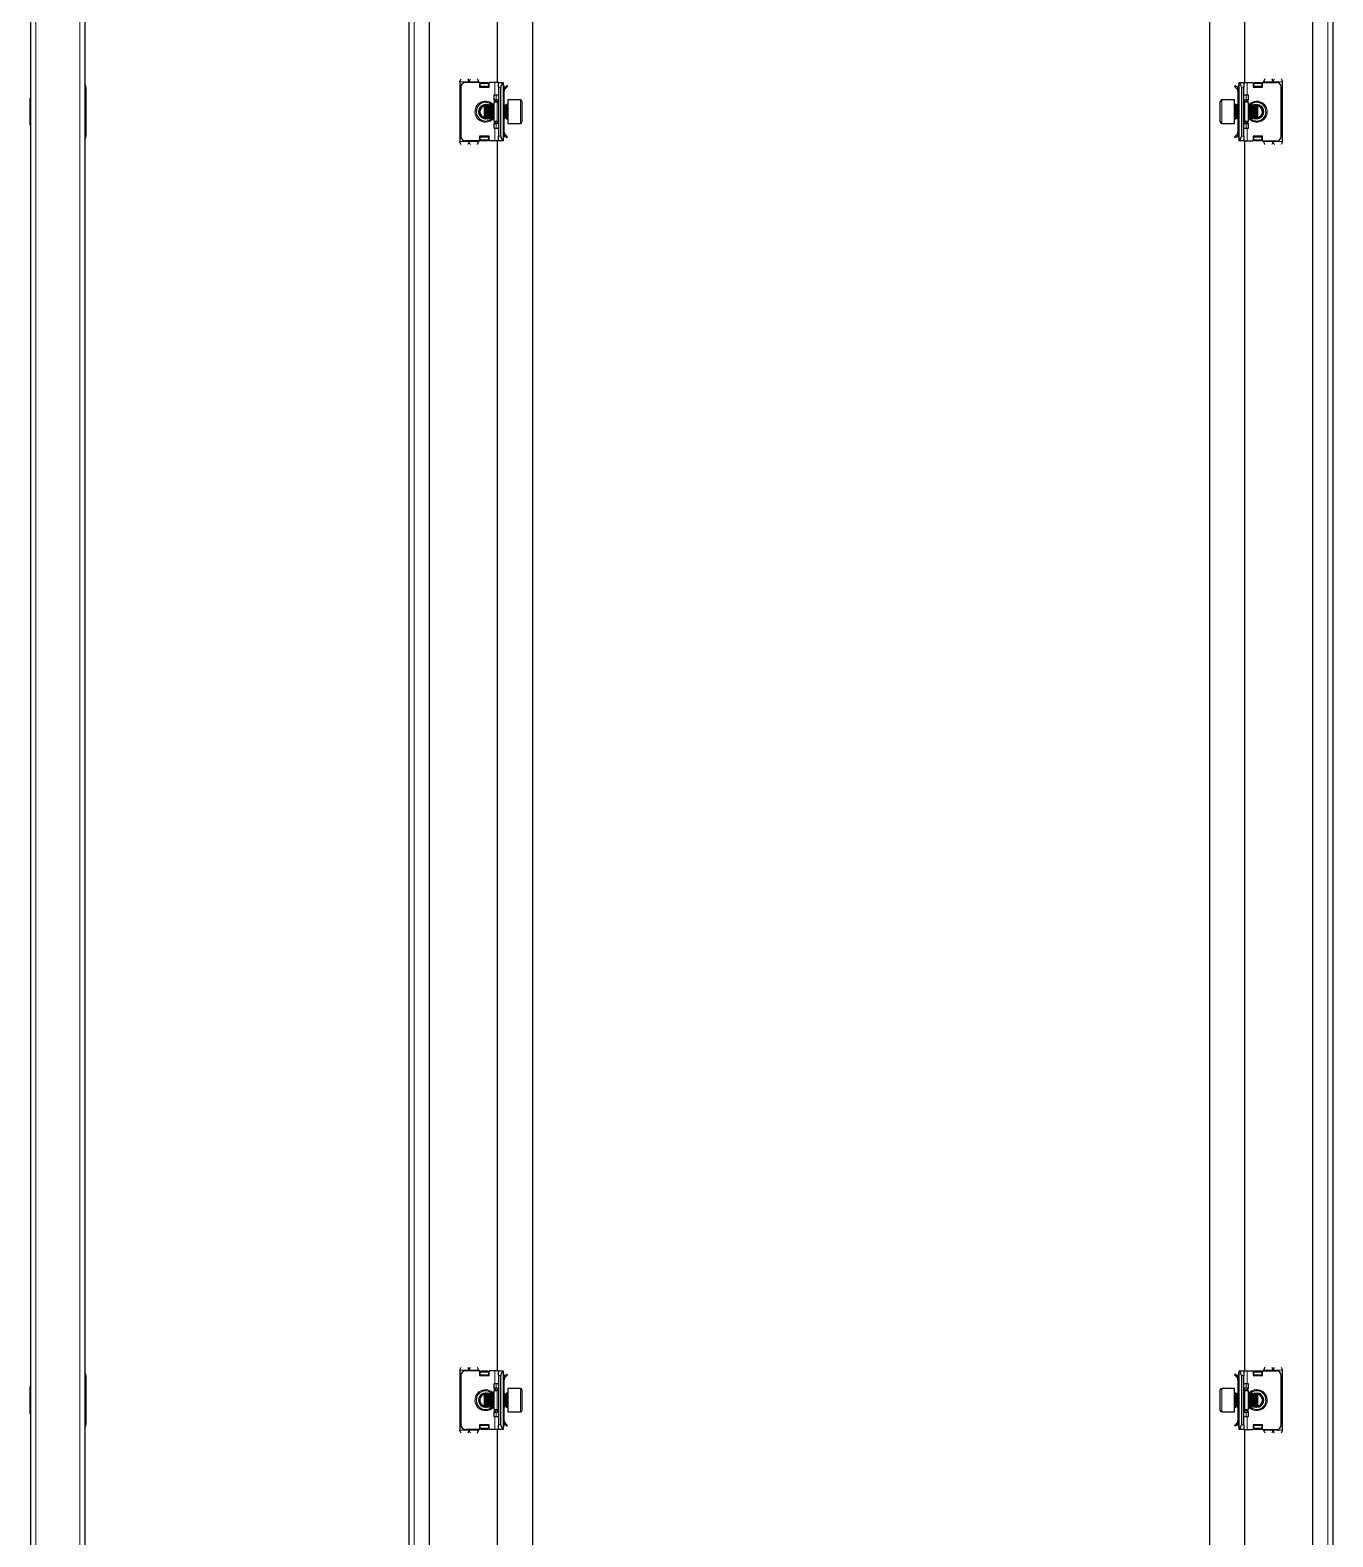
# Model space of a CAD drawing. Header units: millimetres. Extents: x -1 to 1424, y -881 to 1192.
# Drawn here: x 868 to 1424, y -205 to 438 of the extents above; entities that cross this region are included whole.
import ezdxf

# ---------------------------------------------------------------- set-up
doc = ezdxf.new("R2010")
doc.units = ezdxf.units.MM

msp = doc.modelspace()

# ---------------------------------------------------------------- linework, layer by layer
at = {"color": 7, "linetype": 'Continuous', "lineweight": 25}
for p, q in [((868.5, -747.4), (868.5, 1003.4)), ((891.5, 1005.5), (891.5, -749.5)), ((1029.96, -749.5), (1029.96, 1005.5)), ((1038.46, 1005.5), (1038.46, -749.5)), ((1415.46, -749.5), (1415.46, 1005.5)), ((1423.96, 1005.5), (1423.96, -749.5)), ((1082.46, 972.5), (1082.46, -716.5)), ((1371.46, -716.5), (1371.46, 972.5)), ((1067.46, 865.5), (1067.46, 415.5)), ((1386.46, 415.5), (1386.46, 865.5)), ((892, 413.5), (892, 392.5)), ((1051.46, 415.75), (1051.46, 390.25)), ((1051.96, 413.5), (1051.96, 392.5)), ((1059.96, 415.5), (1053.96, 415.5)), ((1059.46, 415.75), (1059.46, 415.5)), ((1059.96, 415.5), (1059.96, 413.5)), ((1060.16, 415.39), (1059.96, 415.39)), ((1059.96, 413.5), (1063.96, 413.5)), ((1060.16, 413.5), (1060.16, 415.39)), ((1060.21, 415.12), (1060.71, 415.48)), ((1060.71, 415.12), (1060.21, 414.77)), ((1060.21, 414.77), (1060.21, 415.12)), ((1060.21, 413.86), (1060.21, 414.77)), ((1060.21, 413.5), (1060.21, 413.86)), ((1060.71, 415.48), (1060.71, 415.12)), ((1060.71, 415.48), (1063.21, 415.48)), ((1060.71, 415.12), (1063.21, 415.12)), ((1063.21, 415.12), (1063.21, 415.48)), ((1063.21, 415.48), (1063.71, 415.12)), ((1063.71, 414.77), (1063.21, 415.12)), ((1063.71, 415.12), (1063.71, 414.77)), ((1063.71, 414.77), (1063.71, 413.86)), ((1063.71, 413.86), (1063.71, 413.5)), ((1066.46, 415.5), (1063.96, 415.5)), ((1063.96, 413.5), (1063.96, 415.5)), ((1067.96, 415.5), (1066.46, 415.5)), ((1067.96, 413.5), (1067.96, 415.5)), ((1067.96, 415.5), (1069.96, 415.5)), ((1067.96, 413.5), (1067.96, 392.5)), ((1068.96, 392.5), (1068.96, 413.5)), ((1069.96, 415.5), (1069.96, 415.24)), ((1069.96, 415.24), (1069.96, 390.77)), ((1069.96, 414.42), (1070.17, 414.21)), ((1070.46, 411.75), (1069.96, 411.75)), ((1070.46, 413.5), (1070.46, 413.04)), ((1070.46, 408.25), (1070.46, 411.75)), ((1070.55, 413.17), (1071.52, 414.14)), ((1070.9, 412.81), (1070.55, 413.17)), ((1070.9, 412.81), (1071.88, 413.79)), ((1071.52, 414.14), (1071.88, 413.79)), ((1382.4, 414.14), (1382.05, 413.79)), ((1383.02, 412.81), (1382.05, 413.79)), ((1383.38, 413.17), (1382.4, 414.14)), ((1383.02, 412.81), (1383.38, 413.17)), ((1383.46, 413.5), (1383.46, 413.11)), ((1383.46, 411.75), (1383.96, 411.75)), ((1383.46, 411.75), (1383.46, 408.25)), ((1383.76, 414.21), (1383.96, 414.42)), ((1383.96, 415.5), (1385.96, 415.5)), ((1383.96, 415.24), (1383.96, 415.5)), ((1383.96, 390.77), (1383.96, 415.24)), ((1384.96, 413.5), (1384.96, 392.5)), ((1385.96, 415.5), (1385.96, 413.5)), ((1385.96, 415.5), (1387.46, 415.5)), ((1385.96, 392.5), (1385.96, 413.5)), ((1387.46, 415.5), (1389.96, 415.5)), ((1389.96, 415.5), (1389.96, 413.5)), ((1389.96, 413.5), (1393.96, 413.5)), ((1390.21, 415.12), (1390.71, 415.48)), ((1390.71, 415.12), (1390.21, 414.77)), ((1390.21, 414.77), (1390.21, 415.12)), ((1390.21, 413.86), (1390.21, 414.77)), ((1390.21, 413.5), (1390.21, 413.86)), ((1390.71, 415.48), (1390.71, 415.12)), ((1390.71, 415.48), (1393.21, 415.48)), ((1390.71, 415.12), (1393.21, 415.12)), ((1393.21, 415.12), (1393.21, 415.48)), ((1393.21, 415.48), (1393.71, 415.12)), ((1393.71, 414.77), (1393.21, 415.12)), ((1393.71, 415.12), (1393.71, 414.77)), ((1393.71, 414.77), (1393.71, 413.86)), ((1393.71, 413.86), (1393.71, 413.5)), ((1393.76, 415.39), (1393.76, 413.5)), ((1393.96, 415.39), (1393.76, 415.39)), ((1393.96, 413.5), (1393.96, 415.5)), ((1393.96, 415.5), (1399.96, 415.5)), ((1394.46, 415.5), (1394.46, 415.75)), ((1401.96, 392.5), (1401.96, 413.5)), ((1402.46, 390.25), (1402.46, 415.75)), ((868.5, 408.79), (868.2, 408.79)), ((868.2, 397.22), (868.2, 408.79)), ((1062.52, 406), (1061.96, 405.45)), ((1061.96, 405.45), (1061.96, 400.56)), ((1062.58, 406), (1062.52, 406)), ((1062.52, 406), (1062.52, 400)), ((1062.96, 405.45), (1062.58, 406)), ((1062.58, 406), (1062.58, 401.86)), ((1063.35, 406), (1062.96, 405.45)), ((1062.96, 405.45), (1062.96, 402.07)), ((1063.58, 406), (1063.35, 406)), ((1063.35, 406), (1063.35, 401.86)), ((1063.96, 405.45), (1063.58, 406)), ((1063.58, 406), (1063.58, 401.86)), ((1063.79, 405.69), (1064.04, 405.56)), ((1064.35, 406), (1063.96, 405.45)), ((1063.96, 405.45), (1063.96, 402.07)), ((1064.58, 406), (1064.35, 406)), ((1064.35, 406), (1064.35, 401.86)), ((1064.96, 405.45), (1064.58, 406)), ((1064.58, 406), (1064.58, 401.86)), ((1065.35, 406), (1064.96, 405.45)), ((1064.96, 405.45), (1064.96, 402.07)), ((1065.58, 406), (1065.35, 406)), ((1065.35, 406), (1065.35, 401.86)), ((1065.96, 405.45), (1065.58, 406)), ((1065.58, 406), (1065.58, 401.86)), ((1065.96, 410), (1065.96, 408)), ((1066.46, 410), (1065.96, 410)), ((1065.96, 408.25), (1066.96, 408.25)), ((1065.96, 408), (1067.64, 407.04)), ((1067.46, 407), (1065.96, 407)), ((1065.96, 407), (1065.96, 399)), ((1067.96, 410), (1066.46, 410)), ((1066.96, 408.25), (1067.46, 408.25)), ((1067.46, 408.25), (1067.46, 407.14)), ((1070.46, 408.25), (1069.96, 408.25)), ((1070.35, 406), (1069.96, 405.45)), ((1070.58, 406), (1070.35, 406)), ((1070.35, 406), (1070.35, 401.86)), ((1070.46, 406), (1070.46, 408.25)), ((1070.96, 405.45), (1070.58, 406)), ((1070.58, 406), (1070.58, 401.86)), ((1071.35, 406), (1070.96, 405.45)), ((1070.96, 405.45), (1070.96, 402.07)), ((1071.71, 406), (1071.35, 406)), ((1071.35, 406), (1071.35, 401.86)), ((1077.36, 408), (1071.96, 408)), ((1071.96, 408), (1071.96, 398)), ((1077.96, 407.4), (1077.96, 398.6)), ((1375.96, 407.07), (1375.96, 407.4)), ((1375.96, 398.6), (1375.96, 407.07)), ((1381.96, 408), (1376.56, 408)), ((1381.96, 407.62), (1381.96, 408)), ((1381.96, 398), (1381.96, 407.62)), ((1382.58, 406), (1382.21, 406)), ((1382.96, 405.45), (1382.58, 406)), ((1382.58, 401.86), (1382.58, 406)), ((1383.35, 406), (1382.96, 405.45)), ((1382.96, 402.07), (1382.96, 405.45)), ((1383.58, 406), (1383.35, 406)), ((1383.35, 401.86), (1383.35, 406)), ((1383.96, 408.25), (1383.46, 408.25)), ((1383.46, 408.25), (1383.46, 406)), ((1383.96, 405.45), (1383.58, 406)), ((1383.58, 401.86), (1383.58, 406)), ((1387.46, 410), (1385.96, 410)), ((1386.29, 407.04), (1387.96, 408)), ((1386.46, 407.14), (1386.46, 408.25)), ((1386.46, 408.25), (1386.96, 408.25)), ((1387.96, 407), (1386.46, 407)), ((1386.96, 408.25), (1387.96, 408.25)), ((1387.96, 410), (1387.46, 410)), ((1387.96, 408), (1387.96, 410)), ((1387.96, 399), (1387.96, 407)), ((1388.35, 406), (1387.96, 405.45)), ((1388.58, 406), (1388.35, 406)), ((1388.35, 401.86), (1388.35, 406)), ((1388.96, 405.45), (1388.58, 406)), ((1388.58, 401.86), (1388.58, 406)), ((1389.35, 406), (1388.96, 405.45)), ((1388.96, 402.07), (1388.96, 405.45)), ((1389.58, 406), (1389.35, 406)), ((1389.35, 401.86), (1389.35, 406)), ((1389.96, 405.45), (1389.58, 406)), ((1389.58, 401.86), (1389.58, 406)), ((1389.89, 405.56), (1390.13, 405.69)), ((1390.35, 406), (1389.96, 405.45)), ((1389.96, 402.07), (1389.96, 405.45)), ((1390.58, 406), (1390.35, 406)), ((1390.35, 401.86), (1390.35, 406)), ((1390.96, 405.45), (1390.58, 406)), ((1390.58, 401.86), (1390.58, 406)), ((1391.35, 406), (1390.96, 405.45)), ((1390.96, 402.07), (1390.96, 405.45)), ((1391.41, 406), (1391.35, 406)), ((1391.35, 401.86), (1391.35, 406)), ((1391.96, 405.45), (1391.41, 406)), ((1391.41, 405.78), (1391.41, 406)), ((1391.41, 400), (1391.41, 405.78)), ((1391.96, 405.26), (1391.96, 405.45)), ((1391.96, 400.56), (1391.96, 405.26)), ((1061.44, 400.44), (1062.27, 400.25)), ((1061.96, 400.56), (1062.52, 400)), ((1062.52, 400), (1062.58, 400)), ((1062.58, 401.86), (1062.58, 400)), ((1062.58, 400), (1062.96, 400.56)), ((1062.76, 400.26), (1063.13, 400.32)), ((1062.96, 402.07), (1062.96, 400.56)), ((1062.96, 400.56), (1063.35, 400)), ((1063.35, 401.86), (1063.35, 400)), ((1063.35, 400), (1063.58, 400)), ((1063.58, 401.86), (1063.58, 400)), ((1063.58, 400), (1063.96, 400.56)), ((1064.04, 400.45), (1063.79, 400.31)), ((1063.96, 402.07), (1063.96, 400.56)), ((1063.96, 400.56), (1064.35, 400)), ((1064.35, 401.86), (1064.35, 400)), ((1064.35, 400), (1064.58, 400)), ((1064.58, 401.86), (1064.58, 400)), ((1064.58, 400), (1064.96, 400.56)), ((1064.96, 402.07), (1064.96, 400.56)), ((1064.96, 400.56), (1065.35, 400)), ((1065.35, 401.86), (1065.35, 400)), ((1065.35, 400), (1065.58, 400)), ((1065.58, 401.86), (1065.58, 400)), ((1065.58, 400), (1065.96, 400.56)), ((1065.96, 399), (1067.46, 399)), ((1067.64, 398.97), (1065.96, 398)), ((1067.46, 398.87), (1067.46, 397.75)), ((1069.96, 400.56), (1070.35, 400)), ((1070.35, 401.86), (1070.35, 400)), ((1070.35, 400), (1070.58, 400)), ((1070.46, 397.75), (1070.46, 400)), ((1070.58, 401.86), (1070.58, 400)), ((1070.58, 400), (1070.96, 400.56)), ((1070.96, 402.07), (1070.96, 400.56)), ((1070.96, 400.56), (1071.35, 400)), ((1071.35, 401.86), (1071.35, 400)), ((1071.35, 400), (1071.71, 400)), ((1382.21, 400), (1382.58, 400)), ((1382.58, 400), (1382.58, 401.86)), ((1382.58, 400), (1382.96, 400.56)), ((1382.96, 400.56), (1382.96, 402.07)), ((1382.96, 400.56), (1383.35, 400)), ((1383.35, 400), (1383.35, 401.86)), ((1383.35, 400), (1383.58, 400)), ((1383.46, 400), (1383.46, 397.75)), ((1383.58, 400), (1383.58, 401.86)), ((1383.58, 400), (1383.96, 400.56)), ((1387.96, 398), (1386.29, 398.97)), ((1386.46, 399), (1387.96, 399)), ((1386.46, 397.75), (1386.46, 398.87)), ((1387.96, 400.56), (1388.35, 400)), ((1388.35, 400), (1388.35, 401.86)), ((1388.35, 400), (1388.58, 400)), ((1388.58, 400), (1388.58, 401.86)), ((1388.58, 400), (1388.96, 400.56)), ((1388.96, 400.56), (1388.96, 402.07)), ((1388.96, 400.56), (1389.35, 400)), ((1389.35, 400), (1389.35, 401.86)), ((1389.35, 400), (1389.58, 400)), ((1389.58, 400), (1389.58, 401.86)), ((1389.58, 400), (1389.96, 400.56)), ((1390.13, 400.31), (1389.89, 400.45)), ((1389.96, 400.56), (1389.96, 402.07)), ((1389.96, 400.56), (1390.35, 400)), ((1390.35, 400), (1390.35, 401.86)), ((1390.35, 400), (1390.58, 400)), ((1390.58, 400), (1390.58, 401.86)), ((1390.58, 400), (1390.96, 400.56)), ((1390.8, 400.32), (1391.17, 400.26)), ((1390.96, 400.56), (1390.96, 402.07)), ((1390.96, 400.56), (1391.35, 400)), ((1391.35, 400), (1391.35, 401.86)), ((1391.35, 400), (1391.41, 400)), ((1391.41, 400), (1391.96, 400.56)), ((1391.66, 400.25), (1392.49, 400.44)), ((868.2, 397.22), (868.5, 397.22)), ((1063.96, 392.5), (1059.96, 392.5)), ((1059.96, 392.5), (1059.96, 390.5)), ((1060.16, 390.62), (1060.16, 392.5)), ((1060.21, 392.15), (1060.21, 392.5)), ((1063.71, 392.5), (1063.71, 392.15)), ((1063.96, 390.5), (1063.96, 392.5)), ((1065.96, 398), (1065.96, 396)), ((1066.96, 397.75), (1065.96, 397.75)), ((1065.96, 396), (1066.46, 396)), ((1066.46, 396), (1067.96, 396)), ((1067.46, 397.75), (1066.96, 397.75)), ((1067.96, 390.5), (1067.96, 392.5)), ((1069.96, 397.75), (1070.46, 397.75)), ((1070.46, 394.25), (1069.96, 394.25)), ((1070.46, 394.25), (1070.46, 397.75)), ((1070.46, 392.5), (1070.46, 392.9)), ((1070.9, 393.19), (1070.55, 392.84)), ((1070.55, 392.84), (1071.52, 391.86)), ((1070.9, 393.19), (1071.88, 392.22)), ((1071.96, 398), (1077.36, 398)), ((1376.56, 398), (1381.96, 398)), ((1383.02, 393.19), (1382.05, 392.22)), ((1383.38, 392.84), (1382.4, 391.86)), ((1383.02, 393.19), (1383.38, 392.84)), ((1383.46, 397.75), (1383.96, 397.75)), ((1383.46, 397.75), (1383.46, 394.25)), ((1383.46, 394.25), (1383.96, 394.25)), ((1383.46, 392.5), (1383.46, 392.96)), ((1385.96, 396), (1387.46, 396)), ((1385.96, 392.5), (1385.96, 390.5)), ((1386.96, 397.75), (1386.46, 397.75)), ((1387.96, 397.75), (1386.96, 397.75)), ((1387.46, 396), (1387.96, 396)), ((1387.96, 396), (1387.96, 398)), ((1393.96, 392.5), (1389.96, 392.5)), ((1389.96, 392.5), (1389.96, 390.5)), ((1390.21, 392.15), (1390.21, 392.5)), ((1393.71, 392.5), (1393.71, 392.15)), ((1393.76, 392.5), (1393.76, 390.62)), ((1393.96, 390.5), (1393.96, 392.5)), ((1059.96, 390.5), (1053.96, 390.5)), ((1059.46, 390.5), (1059.46, 390.25)), ((1059.96, 390.62), (1060.16, 390.62)), ((1060.21, 391.24), (1060.21, 392.15)), ((1060.21, 391.24), (1060.71, 390.88)), ((1060.21, 390.88), (1060.21, 391.24)), ((1060.71, 390.53), (1060.21, 390.88)), ((1063.21, 390.88), (1060.71, 390.88)), ((1060.71, 390.88), (1060.71, 390.53)), ((1063.21, 390.53), (1060.71, 390.53)), ((1063.21, 390.88), (1063.71, 391.24)), ((1063.21, 390.53), (1063.21, 390.88)), ((1063.71, 390.88), (1063.21, 390.53)), ((1063.71, 392.15), (1063.71, 391.24)), ((1063.71, 391.24), (1063.71, 390.88)), ((1066.46, 390.5), (1063.96, 390.5)), ((1067.96, 390.5), (1066.46, 390.5)), ((1067.46, 390.5), (1067.46, -134.5)), ((1069.96, 390.5), (1067.96, 390.5)), ((1070.17, 391.8), (1069.96, 391.59)), ((1069.96, 390.77), (1069.96, 390.5)), ((1071.52, 391.86), (1071.88, 392.22)), ((1382.4, 391.86), (1382.05, 392.22)), ((1383.96, 391.59), (1383.76, 391.8)), ((1383.96, 390.5), (1383.96, 390.77)), ((1385.96, 390.5), (1383.96, 390.5)), ((1385.96, 390.5), (1387.46, 390.5)), ((1386.46, -134.5), (1386.46, 390.5)), ((1387.46, 390.5), (1389.96, 390.5)), ((1390.21, 391.24), (1390.21, 392.15)), ((1390.21, 390.88), (1390.21, 391.24)), ((1390.21, 391.24), (1390.71, 390.88)), ((1390.71, 390.53), (1390.21, 390.88)), ((1390.71, 390.88), (1390.71, 390.53)), ((1393.21, 390.88), (1390.71, 390.88)), ((1393.21, 390.53), (1390.71, 390.53)), ((1393.21, 390.88), (1393.71, 391.24)), ((1393.21, 390.53), (1393.21, 390.88)), ((1393.71, 390.88), (1393.21, 390.53)), ((1393.71, 392.15), (1393.71, 391.24)), ((1393.71, 391.24), (1393.71, 390.88)), ((1393.76, 390.62), (1393.96, 390.62)), ((1393.96, 390.5), (1399.96, 390.5)), ((1394.46, 390.25), (1394.46, 390.5)), ((1051.46, -134.25), (1051.46, -159.75)), ((1059.96, -134.5), (1053.96, -134.5)), ((1059.46, -134.25), (1059.46, -134.5)), ((1059.96, -134.5), (1059.96, -136.5)), ((1060.16, -134.61), (1059.96, -134.61)), ((1060.16, -136.5), (1060.16, -134.61)), ((1060.21, -134.88), (1060.71, -134.52)), ((1060.71, -134.88), (1060.21, -135.23)), ((1060.21, -135.23), (1060.21, -134.88)), ((1060.71, -134.52), (1060.71, -134.88)), ((1060.71, -134.52), (1063.21, -134.52)), ((1060.71, -134.88), (1063.21, -134.88)), ((1063.21, -134.88), (1063.21, -134.52)), ((1063.21, -134.52), (1063.71, -134.88)), ((1063.71, -135.23), (1063.21, -134.88)), ((1063.71, -134.88), (1063.71, -135.23)), ((1063.96, -136.5), (1063.96, -134.5)), ((1066.46, -134.5), (1063.96, -134.5)), ((1067.96, -134.5), (1066.46, -134.5)), ((1067.96, -134.5), (1069.96, -134.5)), ((1067.96, -136.5), (1067.96, -134.5)), ((1069.96, -134.5), (1069.96, -134.76)), ((1069.96, -134.76), (1069.96, -159.23)), ((1383.96, -134.5), (1385.96, -134.5)), ((1383.96, -134.76), (1383.96, -134.5)), ((1383.96, -159.23), (1383.96, -134.76)), ((1385.96, -134.5), (1385.96, -136.5)), ((1385.96, -134.5), (1387.46, -134.5)), ((1387.46, -134.5), (1389.96, -134.5)), ((1389.96, -134.5), (1389.96, -136.5)), ((1390.21, -134.88), (1390.71, -134.52)), ((1390.71, -134.88), (1390.21, -135.23)), ((1390.21, -135.23), (1390.21, -134.88)), ((1390.71, -134.52), (1390.71, -134.88)), ((1390.71, -134.52), (1393.21, -134.52)), ((1390.71, -134.88), (1393.21, -134.88)), ((1393.21, -134.88), (1393.21, -134.52)), ((1393.21, -134.52), (1393.71, -134.88)), ((1393.71, -135.23), (1393.21, -134.88)), ((1393.71, -134.88), (1393.71, -135.23)), ((1393.76, -134.61), (1393.76, -136.5)), ((1393.96, -134.61), (1393.76, -134.61)), ((1393.96, -134.5), (1399.96, -134.5)), ((1393.96, -136.5), (1393.96, -134.5)), ((1394.46, -134.5), (1394.46, -134.25)), ((1402.46, -159.75), (1402.46, -134.25)), ((868.5, -141.21), (868.2, -141.21)), ((868.2, -149.14), (868.2, -141.21)), ((892, -136.5), (892, -157.5)), ((1051.96, -136.5), (1051.96, -157.5)), ((1059.96, -136.5), (1063.96, -136.5)), ((1060.21, -136.14), (1060.21, -135.23)), ((1060.21, -136.5), (1060.21, -136.14)), ((1063.71, -135.23), (1063.71, -136.14)), ((1063.71, -136.14), (1063.71, -136.5)), ((1065.96, -140), (1065.96, -142)), ((1066.46, -140), (1065.96, -140)), ((1067.96, -140), (1066.46, -140)), ((1067.96, -136.5), (1067.96, -157.5)), ((1068.96, -157.5), (1068.96, -136.5)), ((1069.96, -135.58), (1070.17, -135.79)), ((1070.46, -138.25), (1069.96, -138.25)), ((1070.46, -136.5), (1070.46, -136.96)), ((1070.46, -141.75), (1070.46, -138.25)), ((1070.55, -136.83), (1071.52, -135.86)), ((1070.9, -137.19), (1070.55, -136.83)), ((1070.9, -137.19), (1071.88, -136.21)), ((1071.52, -135.86), (1071.88, -136.21)), ((1382.4, -135.86), (1382.05, -136.21)), ((1383.02, -137.19), (1382.05, -136.21)), ((1383.38, -136.83), (1382.4, -135.86)), ((1383.02, -137.19), (1383.38, -136.83)), ((1383.46, -136.5), (1383.46, -136.89)), ((1383.46, -138.25), (1383.96, -138.25)), ((1383.46, -138.25), (1383.46, -141.75)), ((1383.76, -135.79), (1383.96, -135.58)), ((1384.96, -136.5), (1384.96, -157.5)), ((1385.96, -157.5), (1385.96, -136.5)), ((1387.46, -140), (1385.96, -140)), ((1387.96, -140), (1387.46, -140)), ((1387.96, -142), (1387.96, -140)), ((1389.96, -136.5), (1393.96, -136.5)), ((1390.21, -136.14), (1390.21, -135.23)), ((1390.21, -136.5), (1390.21, -136.14)), ((1393.71, -135.23), (1393.71, -136.14)), ((1393.71, -136.14), (1393.71, -136.5)), ((1401.96, -157.5), (1401.96, -136.5)), ((1062.27, -144.24), (1061.44, -144.43)), ((1062.52, -144), (1061.96, -144.55)), ((1061.96, -144.55), (1061.96, -149.26)), ((1062.58, -144), (1062.52, -144)), ((1062.52, -144), (1062.52, -149.77)), ((1062.96, -144.55), (1062.58, -144)), ((1062.58, -144), (1062.58, -145.85)), ((1062.58, -145.85), (1062.58, -150)), ((1063.13, -144.32), (1062.76, -144.25)), ((1063.35, -144), (1062.96, -144.55)), ((1062.96, -144.55), (1062.96, -146.06)), ((1062.96, -146.06), (1062.96, -149.44)), ((1063.58, -144), (1063.35, -144)), ((1063.35, -144), (1063.35, -145.85)), ((1063.35, -145.85), (1063.35, -150)), ((1063.96, -144.55), (1063.58, -144)), ((1063.58, -144), (1063.58, -145.85)), ((1063.58, -145.85), (1063.58, -150)), ((1063.79, -144.31), (1064.04, -144.44)), ((1064.35, -144), (1063.96, -144.55)), ((1063.96, -144.55), (1063.96, -146.06)), ((1063.96, -146.06), (1063.96, -149.44)), ((1064.58, -144), (1064.35, -144)), ((1064.35, -144), (1064.35, -145.85)), ((1064.35, -145.85), (1064.35, -150)), ((1064.96, -144.55), (1064.58, -144)), ((1064.58, -144), (1064.58, -145.85)), ((1064.58, -145.85), (1064.58, -150)), ((1065.35, -144), (1064.96, -144.55)), ((1064.96, -144.55), (1064.96, -146.06)), ((1064.96, -146.06), (1064.96, -149.44)), ((1065.58, -144), (1065.35, -144)), ((1065.35, -144), (1065.35, -145.85)), ((1065.35, -145.85), (1065.35, -150)), ((1065.96, -144.55), (1065.58, -144)), ((1065.58, -144), (1065.58, -145.85)), ((1065.58, -145.85), (1065.58, -150)), ((1065.96, -141.75), (1066.96, -141.75)), ((1065.96, -142), (1067.64, -142.96)), ((1067.46, -143), (1065.96, -143)), ((1065.96, -143), (1065.96, -151)), ((1066.96, -141.75), (1067.46, -141.75)), ((1067.46, -141.75), (1067.46, -142.86)), ((1070.46, -141.75), (1069.96, -141.75)), ((1070.35, -144), (1069.96, -144.55)), ((1070.58, -144), (1070.35, -144)), ((1070.35, -144), (1070.35, -145.85)), ((1070.35, -145.85), (1070.35, -150)), ((1070.46, -144), (1070.46, -141.75)), ((1070.96, -144.55), (1070.58, -144)), ((1070.58, -144), (1070.58, -145.85)), ((1070.58, -145.85), (1070.58, -150)), ((1071.35, -144), (1070.96, -144.55)), ((1070.96, -144.55), (1070.96, -146.06)), ((1070.96, -146.06), (1070.96, -149.44)), ((1071.71, -144), (1071.35, -144)), ((1071.35, -144), (1071.35, -145.85)), ((1071.35, -145.85), (1071.35, -150)), ((1077.36, -142), (1071.96, -142)), ((1071.96, -142), (1071.96, -151.62)), ((1077.96, -142.6), (1077.96, -151.06)), ((1375.96, -151.4), (1375.96, -142.6)), ((1381.96, -142), (1376.56, -142)), ((1381.96, -152), (1381.96, -142)), ((1382.58, -144), (1382.21, -144)), ((1382.96, -144.55), (1382.58, -144)), ((1382.58, -145.85), (1382.58, -144)), ((1382.58, -150), (1382.58, -145.85)), ((1383.35, -144), (1382.96, -144.55)), ((1382.96, -146.06), (1382.96, -144.55)), ((1382.96, -149.44), (1382.96, -146.06)), ((1383.58, -144), (1383.35, -144)), ((1383.35, -145.85), (1383.35, -144)), ((1383.35, -150), (1383.35, -145.85)), ((1383.96, -141.75), (1383.46, -141.75)), ((1383.46, -141.75), (1383.46, -144)), ((1383.96, -144.55), (1383.58, -144)), ((1383.58, -145.85), (1383.58, -144)), ((1383.58, -150), (1383.58, -145.85)), ((1386.29, -142.96), (1387.96, -142)), ((1386.46, -142.86), (1386.46, -141.75)), ((1386.46, -141.75), (1386.96, -141.75)), ((1387.96, -143), (1386.46, -143)), ((1386.96, -141.75), (1387.96, -141.75)), ((1387.96, -151), (1387.96, -143)), ((1388.35, -144), (1387.96, -144.55)), ((1388.58, -144), (1388.35, -144)), ((1388.35, -145.85), (1388.35, -144)), ((1388.35, -150), (1388.35, -145.85)), ((1388.96, -144.55), (1388.58, -144)), ((1388.58, -145.85), (1388.58, -144)), ((1388.58, -150), (1388.58, -145.85)), ((1389.35, -144), (1388.96, -144.55)), ((1388.96, -146.06), (1388.96, -144.55)), ((1388.96, -149.44), (1388.96, -146.06)), ((1389.58, -144), (1389.35, -144)), ((1389.35, -145.85), (1389.35, -144)), ((1389.35, -150), (1389.35, -145.85)), ((1389.96, -144.55), (1389.58, -144)), ((1389.58, -145.85), (1389.58, -144)), ((1389.58, -150), (1389.58, -145.85)), ((1389.89, -144.44), (1390.13, -144.31)), ((1390.35, -144), (1389.96, -144.55)), ((1389.96, -146.06), (1389.96, -144.55)), ((1389.96, -149.44), (1389.96, -146.06)), ((1390.58, -144), (1390.35, -144)), ((1390.35, -145.85), (1390.35, -144)), ((1390.35, -150), (1390.35, -145.85)), ((1390.96, -144.55), (1390.58, -144)), ((1390.58, -145.85), (1390.58, -144)), ((1390.58, -150), (1390.58, -145.85)), ((1391.17, -144.25), (1390.8, -144.32)), ((1391.35, -144), (1390.96, -144.55)), ((1390.96, -146.06), (1390.96, -144.55)), ((1390.96, -149.44), (1390.96, -146.06)), ((1391.41, -144), (1391.35, -144)), ((1391.35, -145.85), (1391.35, -144)), ((1391.35, -150), (1391.35, -145.85)), ((1391.96, -144.55), (1391.41, -144)), ((1391.41, -150), (1391.41, -144)), ((1392.49, -144.43), (1391.66, -144.24)), ((1391.96, -149.44), (1391.96, -144.55)), ((868.2, -152.78), (868.2, -149.14)), ((868.2, -152.78), (868.5, -152.78)), ((1061.96, -149.26), (1061.96, -149.44)), ((1061.96, -149.44), (1062.52, -150)), ((1062.52, -149.77), (1062.52, -150)), ((1062.52, -150), (1062.58, -150)), ((1062.58, -150), (1062.96, -149.44)), ((1062.96, -149.44), (1063.35, -150)), ((1063.35, -150), (1063.58, -150)), ((1063.58, -150), (1063.96, -149.44)), ((1064.04, -149.55), (1063.79, -149.69)), ((1063.96, -149.44), (1064.35, -150)), ((1064.35, -150), (1064.58, -150)), ((1064.58, -150), (1064.96, -149.44)), ((1064.96, -149.44), (1065.35, -150)), ((1065.35, -150), (1065.58, -150)), ((1065.58, -150), (1065.96, -149.44)), ((1065.96, -151), (1067.46, -151)), ((1067.64, -151.03), (1065.96, -152)), ((1065.96, -152), (1065.96, -154)), ((1066.96, -152.25), (1065.96, -152.25)), ((1065.96, -154), (1066.46, -154)), ((1066.46, -154), (1067.96, -154)), ((1067.46, -152.25), (1066.96, -152.25)), ((1067.46, -151.13), (1067.46, -152.25)), ((1069.96, -149.44), (1070.35, -150)), ((1069.96, -152.25), (1070.46, -152.25)), ((1070.35, -150), (1070.58, -150)), ((1070.46, -152.25), (1070.46, -150)), ((1070.46, -155.75), (1070.46, -152.25)), ((1070.58, -150), (1070.96, -149.44)), ((1070.96, -149.44), (1071.35, -150)), ((1071.35, -150), (1071.71, -150)), ((1071.96, -151.62), (1071.96, -152)), ((1071.96, -152), (1077.36, -152)), ((1077.96, -151.06), (1077.96, -151.4)), ((1376.56, -152), (1381.96, -152)), ((1382.21, -150), (1382.58, -150)), ((1382.58, -150), (1382.96, -149.44)), ((1382.96, -149.44), (1383.35, -150)), ((1383.35, -150), (1383.58, -150)), ((1383.46, -150), (1383.46, -152.25)), ((1383.46, -152.25), (1383.46, -155.75)), ((1383.46, -152.25), (1383.96, -152.25)), ((1383.58, -150), (1383.96, -149.44)), ((1385.96, -154), (1387.46, -154)), ((1387.96, -152), (1386.29, -151.03)), ((1386.46, -151), (1387.96, -151)), ((1386.46, -152.25), (1386.46, -151.13)), ((1386.96, -152.25), (1386.46, -152.25)), ((1387.96, -152.25), (1386.96, -152.25)), ((1387.46, -154), (1387.96, -154)), ((1387.96, -149.44), (1388.35, -150)), ((1387.96, -154), (1387.96, -152)), ((1388.35, -150), (1388.58, -150)), ((1388.58, -150), (1388.96, -149.44)), ((1388.96, -149.44), (1389.35, -150)), ((1389.35, -150), (1389.58, -150)), ((1389.58, -150), (1389.96, -149.44)), ((1390.13, -149.69), (1389.89, -149.55)), ((1389.96, -149.44), (1390.35, -150)), ((1390.35, -150), (1390.58, -150)), ((1390.58, -150), (1390.96, -149.44)), ((1390.96, -149.44), (1391.35, -150)), ((1391.35, -150), (1391.41, -150)), ((1391.41, -150), (1391.96, -149.44)), ((1059.96, -159.5), (1053.96, -159.5)), ((1059.46, -159.5), (1059.46, -159.75)), ((1063.96, -157.5), (1059.96, -157.5)), ((1059.96, -157.5), (1059.96, -159.5)), ((1059.96, -159.38), (1060.16, -159.38)), ((1060.16, -159.38), (1060.16, -157.5)), ((1060.21, -157.85), (1060.21, -157.5)), ((1060.21, -158.76), (1060.21, -157.85)), ((1060.21, -158.76), (1060.71, -159.12)), ((1060.21, -159.12), (1060.21, -158.76)), ((1060.71, -159.47), (1060.21, -159.12)), ((1063.21, -159.12), (1060.71, -159.12)), ((1060.71, -159.12), (1060.71, -159.47)), ((1063.21, -159.47), (1060.71, -159.47)), ((1063.21, -159.12), (1063.71, -158.76)), ((1063.21, -159.47), (1063.21, -159.12)), ((1063.71, -159.12), (1063.21, -159.47)), ((1063.71, -157.5), (1063.71, -157.85)), ((1063.71, -157.85), (1063.71, -158.76)), ((1063.71, -158.76), (1063.71, -159.12)), ((1063.96, -159.5), (1063.96, -157.5)), ((1066.46, -159.5), (1063.96, -159.5)), ((1067.96, -159.5), (1066.46, -159.5)), ((1067.46, -159.5), (1067.46, -609.5)), ((1067.96, -159.5), (1067.96, -157.5)), ((1069.96, -159.5), (1067.96, -159.5)), ((1070.46, -155.75), (1069.96, -155.75)), ((1070.17, -158.2), (1069.96, -158.41)), ((1069.96, -159.23), (1069.96, -159.5)), ((1070.46, -157.5), (1070.46, -157.1)), ((1070.9, -156.81), (1070.55, -157.16)), ((1070.55, -157.16), (1071.52, -158.14)), ((1070.9, -156.81), (1071.88, -157.78)), ((1071.52, -158.14), (1071.88, -157.78)), ((1383.02, -156.81), (1382.05, -157.78)), ((1382.4, -158.14), (1382.05, -157.78)), ((1383.38, -157.16), (1382.4, -158.14)), ((1383.02, -156.81), (1383.38, -157.16)), ((1383.46, -155.75), (1383.96, -155.75)), ((1383.46, -157.5), (1383.46, -157.04)), ((1383.96, -158.41), (1383.76, -158.2)), ((1383.96, -159.5), (1383.96, -159.23)), ((1385.96, -159.5), (1383.96, -159.5)), ((1385.96, -157.5), (1385.96, -159.5)), ((1385.96, -159.5), (1387.46, -159.5)), ((1386.46, -609.5), (1386.46, -159.5)), ((1387.46, -159.5), (1389.96, -159.5)), ((1393.96, -157.5), (1389.96, -157.5)), ((1389.96, -157.5), (1389.96, -159.5)), ((1390.21, -157.85), (1390.21, -157.5)), ((1390.21, -158.76), (1390.21, -157.85)), ((1390.21, -159.12), (1390.21, -158.76)), ((1390.21, -158.76), (1390.71, -159.12)), ((1390.71, -159.47), (1390.21, -159.12)), ((1390.71, -159.12), (1390.71, -159.47)), ((1393.21, -159.12), (1390.71, -159.12)), ((1393.21, -159.47), (1390.71, -159.47)), ((1393.21, -159.12), (1393.71, -158.76)), ((1393.21, -159.47), (1393.21, -159.12)), ((1393.71, -159.12), (1393.21, -159.47)), ((1393.71, -157.5), (1393.71, -157.85)), ((1393.71, -157.85), (1393.71, -158.76)), ((1393.71, -158.76), (1393.71, -159.12)), ((1393.76, -157.5), (1393.76, -159.38)), ((1393.76, -159.38), (1393.96, -159.38)), ((1393.96, -159.5), (1393.96, -157.5)), ((1393.96, -159.5), (1399.96, -159.5)), ((1394.46, -159.75), (1394.46, -159.5))]:
    msp.add_line(p, q, dxfattribs=at)
at = {"color": 8, "linetype": 'Continuous', "lineweight": 18}
for p, q in [((870.6, -749.5), (870.6, 1005.5)), ((889.4, -749.5), (889.4, 1005.5)), ((1032.06, 1005.5), (1032.06, -749.5)), ((1421.86, 1005.5), (1421.86, -749.5)), ((1051.46, 415.75), (1055.46, 415.75)), ((1055.46, 415.75), (1059.46, 415.75)), ((1063.71, 413.86), (1060.21, 413.86)), ((1066.46, 415.5), (1066.46, 410)), ((1068.96, 413.5), (1067.96, 413.5)), ((1069.96, 414), (1070.17, 414.21)), ((1069.96, 413.5), (1070.46, 413.5)), ((1383.96, 413.5), (1383.46, 413.5)), ((1383.96, 414), (1383.76, 414.21)), ((1385.96, 413.5), (1384.96, 413.5)), ((1387.46, 410), (1387.46, 415.5)), ((1393.71, 413.86), (1390.21, 413.86)), ((1394.46, 415.75), (1398.46, 415.75)), ((1402.46, 415.75), (1398.46, 415.75)), ((1066.96, 410), (1066.96, 408.25)), ((1067.46, 399), (1067.46, 407)), ((1071.71, 405.78), (1071.71, 406)), ((1071.71, 400), (1071.71, 405.78)), ((1077.36, 398), (1077.36, 408)), ((1376.56, 408), (1376.56, 407.62)), ((1376.56, 407.62), (1376.56, 398)), ((1382.21, 406), (1382.21, 400)), ((1386.46, 407), (1386.46, 399)), ((1386.96, 408.25), (1386.96, 410)), ((1066.46, 396), (1066.46, 390.5)), ((1066.96, 397.75), (1066.96, 396)), ((1067.96, 392.5), (1068.96, 392.5)), ((1069.96, 392.5), (1070.46, 392.5)), ((1383.96, 392.5), (1383.46, 392.5)), ((1384.96, 392.5), (1385.96, 392.5)), ((1386.96, 396), (1386.96, 397.75)), ((1387.46, 390.5), (1387.46, 396)), ((1051.46, 390.25), (1055.46, 390.25)), ((1059.46, 390.25), (1055.46, 390.25)), ((1060.21, 392.15), (1063.71, 392.15)), ((1069.96, 392), (1070.17, 391.8)), ((1383.96, 392), (1383.76, 391.8)), ((1390.21, 392.15), (1393.71, 392.15)), ((1398.46, 390.25), (1394.46, 390.25)), ((1402.46, 390.25), (1398.46, 390.25)), ((1051.46, -134.25), (1055.46, -134.25)), ((1055.46, -134.25), (1059.46, -134.25)), ((1066.46, -134.5), (1066.46, -140)), ((1387.46, -140), (1387.46, -134.5)), ((1394.46, -134.25), (1398.46, -134.25)), ((1402.46, -134.25), (1398.46, -134.25)), ((1063.71, -136.14), (1060.21, -136.14)), ((1066.96, -140), (1066.96, -141.75)), ((1068.96, -136.5), (1067.96, -136.5)), ((1069.96, -136), (1070.17, -135.79)), ((1069.96, -136.5), (1070.46, -136.5)), ((1383.96, -136.5), (1383.46, -136.5)), ((1383.96, -136), (1383.76, -135.79)), ((1385.96, -136.5), (1384.96, -136.5)), ((1386.96, -141.75), (1386.96, -140)), ((1393.71, -136.14), (1390.21, -136.14)), ((1067.46, -151), (1067.46, -143)), ((1071.71, -150), (1071.71, -144)), ((1077.36, -151.62), (1077.36, -142)), ((1376.56, -142), (1376.56, -152)), ((1382.21, -144), (1382.21, -149.77)), ((1386.46, -143), (1386.46, -151)), ((1066.46, -154), (1066.46, -159.5)), ((1066.96, -152.25), (1066.96, -154)), ((1077.36, -152), (1077.36, -151.62)), ((1382.21, -149.77), (1382.21, -150)), ((1386.96, -154), (1386.96, -152.25)), ((1387.46, -159.5), (1387.46, -154)), ((1051.46, -159.75), (1055.46, -159.75)), ((1059.46, -159.75), (1055.46, -159.75)), ((1060.21, -157.85), (1063.71, -157.85)), ((1067.96, -157.5), (1068.96, -157.5)), ((1069.96, -157.5), (1070.46, -157.5)), ((1069.96, -158), (1070.17, -158.2)), ((1383.96, -157.5), (1383.46, -157.5)), ((1383.96, -158), (1383.76, -158.2)), ((1384.96, -157.5), (1385.96, -157.5)), ((1390.21, -157.85), (1393.71, -157.85)), ((1398.46, -159.75), (1394.46, -159.75)), ((1402.46, -159.75), (1398.46, -159.75))]:
    msp.add_line(p, q, dxfattribs=at)
at = {"color": 7, "linetype": 'Continuous', "lineweight": 25, "flags": 128}
for points in [[(1063.13, 405.68), (1063, 405.71), (1062.76, 405.75)], [(1391.17, 405.75), (1390.93, 405.71), (1390.8, 405.68)], [(1062.76, -149.74), (1063, -149.7), (1063.13, -149.68)], [(1390.8, -149.68), (1390.93, -149.7), (1391.17, -149.74)]]:
    msp.add_lwpolyline(points, dxfattribs=at)
at = {"color": 7, "linetype": 'Continuous', "lineweight": 25}
for centre, radius, start, end in [((890, 413.5), 2, 0, 41.40962), ((1053.96, 413.5), 2, 90, 180), ((1070.96, 413.5), 2, 120, 180), ((1069.46, 413.5), 1, 0, 45), ((1384.46, 413.5), 1, 135, 180), ((1382.96, 413.5), 2, 0, 60), ((1399.96, 413.5), 2, 0, 90), ((1062.46, 403), 4, 45.71765, 270), ((1062.46, 403), 3, 74.33161, 285.66839), ((1062.46, 403), 2.76, 94.01261, 248.2426), ((1062.46, 403), 2.45, 101.79772, 258.20228), ((1067.46, 407.5), 0.5, 270, 0), ((1071.71, 406.25), 0.25, 270, 0), ((1077.36, 407.4), 0.6, 0, 90), ((1376.56, 407.4), 0.6, 90, 180), ((1382.21, 406.25), 0.25, 180, 270), ((1386.46, 407.5), 0.5, 180, 270), ((1391.46, 403), 4, 90, 134.28235), ((1391.46, 403), 4, 225.71765, 90), ((1391.46, 403), 3, 254.33161, 105.66839), ((1391.46, 403), 2.76, 291.7574, 85.98739), ((1391.46, 403), 2.45, 21.7574, 78.20228), ((1062.46, 403), 4, 270, 314.28235), ((1067.46, 398.5), 0.5, 0, 90), ((1071.71, 399.75), 0.25, 360, 90), ((1382.21, 399.75), 0.25, 90, 180), ((1386.46, 398.5), 0.5, 90, 180), ((1391.46, 403), 2.45, 281.79772, 21.7574), ((890, 392.5), 2, 318.59038, 0), ((1053.96, 392.5), 2, 180, 270), ((1070.96, 392.5), 2, 180, 240), ((1069.46, 392.5), 1, 315, 0), ((1077.36, 398.6), 0.6, 270, 360), ((1376.56, 398.6), 0.6, 180, 270), ((1384.46, 392.5), 1, 180, 225), ((1382.96, 392.5), 2, 300, 0), ((1399.96, 392.5), 2, 270, 0), ((1053.96, -136.5), 2, 90, 180), ((1070.96, -136.5), 2, 120, 180), ((1382.96, -136.5), 2, 0, 60), ((1399.96, -136.5), 2, 0, 90), ((890, -136.5), 2, 0, 41.40962), ((1069.46, -136.5), 1, 0, 45), ((1384.46, -136.5), 1, 135, 180), ((1062.46, -147), 4, 45.71765, 270), ((1062.46, -147), 3, 74.33161, 285.66839), ((1062.46, -147), 2.76, 111.7574, 265.98739), ((1062.46, -147), 2.45, 101.79772, 201.7574), ((1062.46, -147), 2.45, 201.7574, 258.20228), ((1067.46, -142.5), 0.5, 270, 0), ((1071.71, -143.75), 0.25, 270, 0), ((1077.36, -142.6), 0.6, 0, 90), ((1376.56, -142.6), 0.6, 90, 180), ((1382.21, -143.75), 0.25, 180, 270), ((1386.46, -142.5), 0.5, 180, 270), ((1391.46, -147), 4, 90, 134.28235), ((1391.46, -147), 4, 225.71765, 90), ((1391.46, -147), 3, 254.33161, 105.66839), ((1391.46, -147), 2.76, 274.01261, 68.2426), ((1391.46, -147), 2.45, 281.79772, 78.20228), ((1062.46, -147), 4, 270, 314.28235), ((1067.46, -151.5), 0.5, 0, 90), ((1071.71, -150.25), 0.25, 360, 90), ((1077.36, -151.4), 0.6, 270, 360), ((1376.56, -151.4), 0.6, 180, 270), ((1382.21, -150.25), 0.25, 90, 180), ((1386.46, -151.5), 0.5, 90, 180), ((890, -157.5), 2, 318.59038, 0), ((1053.96, -157.5), 2, 180, 270), ((1070.96, -157.5), 2, 180, 240), ((1069.46, -157.5), 1, 315, 0), ((1384.46, -157.5), 1, 180, 225), ((1382.96, -157.5), 2, 300, 0), ((1399.96, -157.5), 2, 270, 0)]:
    msp.add_arc(centre, radius, start, end, dxfattribs=at)
at = {"color": 8, "linetype": 'Continuous', "lineweight": 18}
for centre, start, end in [((1062.46, 403), 38.94244, 270), ((1391.46, 403), 218.94244, 90), ((1391.46, 403), 90, 141.05756), ((1062.46, 403), 270, 321.05756), ((1062.46, -147), 38.94244, 270), ((1391.46, -147), 218.94244, 90), ((1391.46, -147), 90, 141.05756), ((1062.46, -147), 270, 321.05756)]:
    msp.add_arc(centre, 4.5, start, end, dxfattribs=at)
at = {"color": 7, "linetype": 'Continuous', "lineweight": 25}
for points, knots in [([(1051.46, 415.75), (1051.56, 416), (1051.75, 416.48), (1051.94, 416.88), (1052.04, 417.08)], [0, 0, 0, 0, 0.502065, 1, 1, 1, 1]), ([(1054.89, 417.07), (1054.97, 416.91), (1055.15, 416.56), (1055.34, 416.07), (1055.45, 415.79), (1055.46, 415.75)], [0, 0, 0, 0, 0.415483, 0.917152, 1, 1, 1, 1]), ([(1055.46, 415.75), (1055.56, 416), (1055.75, 416.48), (1055.94, 416.88), (1056.04, 417.08)], [0, 0, 0, 0, 0.502065, 1, 1, 1, 1]), ([(1058.89, 417.07), (1058.97, 416.91), (1059.15, 416.56), (1059.34, 416.07), (1059.45, 415.79), (1059.46, 415.75)], [0, 0, 0, 0, 0.4154826, 0.9171518, 1, 1, 1, 1]), ([(1070.55, 413.17), (1070.4, 412.98), (1070.09, 412.6), (1069.97, 412.07), (1069.96, 411.79), (1069.96, 411.75)], [0, 0, 0, 0, 0.461863, 0.923726, 1, 1, 1, 1]), ([(1070.9, 412.81), (1070.78, 412.66), (1070.6, 412.44), (1070.48, 412.06), (1070.47, 411.86), (1070.46, 411.75)], [0, 0, 0, 0, 0.4850424, 0.7384039, 1, 1, 1, 1]), ([(1383.46, 411.75), (1383.44, 411.94), (1383.41, 412.23), (1383.23, 412.59), (1383.09, 412.74), (1383.02, 412.81)], [0, 0, 0, 0, 0.485042, 0.738404, 1, 1, 1, 1]), ([(1383.96, 411.75), (1383.94, 411.99), (1383.89, 412.48), (1383.6, 412.94), (1383.41, 413.14), (1383.38, 413.17)], [0, 0, 0, 0, 0.4618628, 0.9237257, 1, 1, 1, 1]), ([(1394.46, 415.75), (1394.51, 415.87), (1394.61, 416.11), (1394.75, 416.46), (1394.89, 416.79), (1394.99, 416.98), (1395.04, 417.08)], [0, 0, 0, 0, 0.247454, 0.50208, 0.749534, 1, 1, 1, 1]), ([(1397.89, 417.07), (1397.97, 416.91), (1398.15, 416.56), (1398.34, 416.07), (1398.45, 415.79), (1398.46, 415.75)], [0, 0, 0, 0, 0.4154826, 0.9171518, 1, 1, 1, 1]), ([(1398.46, 415.75), (1398.56, 416), (1398.75, 416.48), (1398.94, 416.88), (1399.04, 417.08)], [0, 0, 0, 0, 0.5020654, 1, 1, 1, 1]), ([(1401.89, 417.07), (1401.97, 416.91), (1402.15, 416.56), (1402.34, 416.07), (1402.45, 415.79), (1402.46, 415.75)], [0, 0, 0, 0, 0.4154826, 0.9171518, 1, 1, 1, 1]), ([(1069.96, 394.25), (1069.99, 394.01), (1070.04, 393.53), (1070.33, 393.07), (1070.52, 392.87), (1070.55, 392.84)], [0, 0, 0, 0, 0.4618628, 0.9237257, 1, 1, 1, 1]), ([(1070.46, 394.25), (1070.48, 394.06), (1070.52, 393.77), (1070.7, 393.42), (1070.84, 393.27), (1070.9, 393.19)], [0, 0, 0, 0, 0.485042, 0.738404, 1, 1, 1, 1]), ([(1383.02, 393.19), (1383.14, 393.34), (1383.33, 393.57), (1383.45, 393.95), (1383.46, 394.15), (1383.46, 394.25)], [0, 0, 0, 0, 0.485042, 0.738404, 1, 1, 1, 1]), ([(1383.38, 392.84), (1383.53, 393.03), (1383.84, 393.41), (1383.96, 393.93), (1383.96, 394.21), (1383.96, 394.25)], [0, 0, 0, 0, 0.4618628, 0.9237257, 1, 1, 1, 1]), ([(1052.04, 388.94), (1051.96, 389.1), (1051.78, 389.44), (1051.59, 389.93), (1051.48, 390.21), (1051.46, 390.25)], [0, 0, 0, 0, 0.415483, 0.917152, 1, 1, 1, 1]), ([(1055.46, 390.25), (1055.37, 390.01), (1055.18, 389.52), (1054.99, 389.13), (1054.89, 388.93)], [0, 0, 0, 0, 0.502065, 1, 1, 1, 1]), ([(1056.04, 388.94), (1055.96, 389.1), (1055.78, 389.44), (1055.59, 389.93), (1055.48, 390.21), (1055.46, 390.25)], [0, 0, 0, 0, 0.415483, 0.917152, 1, 1, 1, 1]), ([(1059.46, 390.25), (1059.42, 390.13), (1059.32, 389.89), (1059.18, 389.54), (1059.03, 389.21), (1058.94, 389.03), (1058.89, 388.93)], [0, 0, 0, 0, 0.247454, 0.50208, 0.749534, 1, 1, 1, 1]), ([(1395.04, 388.94), (1394.96, 389.1), (1394.78, 389.44), (1394.59, 389.93), (1394.48, 390.21), (1394.46, 390.25)], [0, 0, 0, 0, 0.415483, 0.917152, 1, 1, 1, 1]), ([(1398.46, 390.25), (1398.37, 390.01), (1398.18, 389.52), (1397.99, 389.13), (1397.89, 388.93)], [0, 0, 0, 0, 0.502065, 1, 1, 1, 1]), ([(1399.04, 388.94), (1398.96, 389.1), (1398.78, 389.44), (1398.59, 389.93), (1398.48, 390.21), (1398.46, 390.25)], [0, 0, 0, 0, 0.4154826, 0.9171518, 1, 1, 1, 1]), ([(1402.46, 390.25), (1402.37, 390.01), (1402.18, 389.52), (1401.99, 389.13), (1401.89, 388.93)], [0, 0, 0, 0, 0.502065, 1, 1, 1, 1]), ([(1051.46, -134.25), (1051.56, -134), (1051.75, -133.52), (1051.94, -133.12), (1052.04, -132.92)], [0, 0, 0, 0, 0.502065, 1, 1, 1, 1]), ([(1054.89, -132.93), (1054.97, -133.09), (1055.15, -133.44), (1055.34, -133.93), (1055.45, -134.21), (1055.46, -134.25)], [0, 0, 0, 0, 0.4154826, 0.9171518, 1, 1, 1, 1]), ([(1055.46, -134.25), (1055.56, -134), (1055.75, -133.52), (1055.94, -133.12), (1056.04, -132.92)], [0, 0, 0, 0, 0.502065, 1, 1, 1, 1]), ([(1058.89, -132.93), (1058.97, -133.09), (1059.15, -133.44), (1059.34, -133.93), (1059.45, -134.21), (1059.46, -134.25)], [0, 0, 0, 0, 0.415483, 0.917152, 1, 1, 1, 1]), ([(1394.46, -134.25), (1394.51, -134.13), (1394.61, -133.89), (1394.75, -133.54), (1394.89, -133.21), (1394.99, -133.02), (1395.04, -132.92)], [0, 0, 0, 0, 0.247454, 0.50208, 0.749534, 1, 1, 1, 1]), ([(1397.89, -132.93), (1397.97, -133.09), (1398.15, -133.44), (1398.34, -133.93), (1398.45, -134.21), (1398.46, -134.25)], [0, 0, 0, 0, 0.415483, 0.917152, 1, 1, 1, 1]), ([(1398.46, -134.25), (1398.56, -134), (1398.75, -133.52), (1398.94, -133.12), (1399.04, -132.92)], [0, 0, 0, 0, 0.502065, 1, 1, 1, 1]), ([(1401.89, -132.93), (1401.97, -133.09), (1402.15, -133.44), (1402.34, -133.93), (1402.45, -134.21), (1402.46, -134.25)], [0, 0, 0, 0, 0.415483, 0.917152, 1, 1, 1, 1]), ([(1070.55, -136.83), (1070.4, -137.02), (1070.09, -137.4), (1069.97, -137.93), (1069.96, -138.21), (1069.96, -138.25)], [0, 0, 0, 0, 0.4618628, 0.9237257, 1, 1, 1, 1]), ([(1070.9, -137.19), (1070.78, -137.34), (1070.6, -137.56), (1070.48, -137.94), (1070.47, -138.14), (1070.46, -138.25)], [0, 0, 0, 0, 0.485042, 0.738404, 1, 1, 1, 1]), ([(1383.46, -138.25), (1383.44, -138.06), (1383.41, -137.77), (1383.23, -137.41), (1383.09, -137.26), (1383.02, -137.19)], [0, 0, 0, 0, 0.485042, 0.738404, 1, 1, 1, 1]), ([(1383.96, -138.25), (1383.94, -138.01), (1383.89, -137.52), (1383.6, -137.06), (1383.41, -136.86), (1383.38, -136.83)], [0, 0, 0, 0, 0.4618628, 0.9237257, 1, 1, 1, 1]), ([(1052.04, -161.06), (1051.96, -160.9), (1051.78, -160.56), (1051.59, -160.07), (1051.48, -159.79), (1051.46, -159.75)], [0, 0, 0, 0, 0.4154826, 0.9171518, 1, 1, 1, 1]), ([(1055.46, -159.75), (1055.37, -159.99), (1055.18, -160.48), (1054.99, -160.87), (1054.89, -161.07)], [0, 0, 0, 0, 0.5020654, 1, 1, 1, 1]), ([(1056.04, -161.06), (1055.96, -160.9), (1055.78, -160.56), (1055.59, -160.07), (1055.48, -159.79), (1055.46, -159.75)], [0, 0, 0, 0, 0.4154826, 0.9171518, 1, 1, 1, 1]), ([(1059.46, -159.75), (1059.42, -159.87), (1059.32, -160.11), (1059.18, -160.46), (1059.03, -160.79), (1058.94, -160.97), (1058.89, -161.07)], [0, 0, 0, 0, 0.247454, 0.50208, 0.749534, 1, 1, 1, 1]), ([(1069.96, -155.75), (1069.99, -155.99), (1070.04, -156.47), (1070.33, -156.93), (1070.52, -157.13), (1070.55, -157.16)], [0, 0, 0, 0, 0.4618628, 0.9237257, 1, 1, 1, 1]), ([(1070.46, -155.75), (1070.48, -155.94), (1070.52, -156.23), (1070.7, -156.58), (1070.84, -156.73), (1070.9, -156.81)], [0, 0, 0, 0, 0.485042, 0.738404, 1, 1, 1, 1]), ([(1383.02, -156.81), (1383.14, -156.66), (1383.33, -156.43), (1383.45, -156.05), (1383.46, -155.85), (1383.46, -155.75)], [0, 0, 0, 0, 0.485042, 0.738404, 1, 1, 1, 1]), ([(1383.38, -157.16), (1383.53, -156.97), (1383.84, -156.59), (1383.96, -156.07), (1383.96, -155.79), (1383.96, -155.75)], [0, 0, 0, 0, 0.461863, 0.923726, 1, 1, 1, 1]), ([(1395.04, -161.06), (1394.96, -160.9), (1394.78, -160.56), (1394.59, -160.07), (1394.48, -159.79), (1394.46, -159.75)], [0, 0, 0, 0, 0.415483, 0.917152, 1, 1, 1, 1]), ([(1398.46, -159.75), (1398.37, -159.99), (1398.18, -160.48), (1397.99, -160.87), (1397.89, -161.07)], [0, 0, 0, 0, 0.502065, 1, 1, 1, 1]), ([(1399.04, -161.06), (1398.96, -160.9), (1398.78, -160.56), (1398.59, -160.07), (1398.48, -159.79), (1398.46, -159.75)], [0, 0, 0, 0, 0.4154826, 0.9171518, 1, 1, 1, 1]), ([(1402.46, -159.75), (1402.37, -159.99), (1402.18, -160.48), (1401.99, -160.87), (1401.89, -161.07)], [0, 0, 0, 0, 0.502065, 1, 1, 1, 1])]:
    msp.add_open_spline(points, degree=3, knots=knots, dxfattribs=at)

doc.saveas('drawing.dxf')
